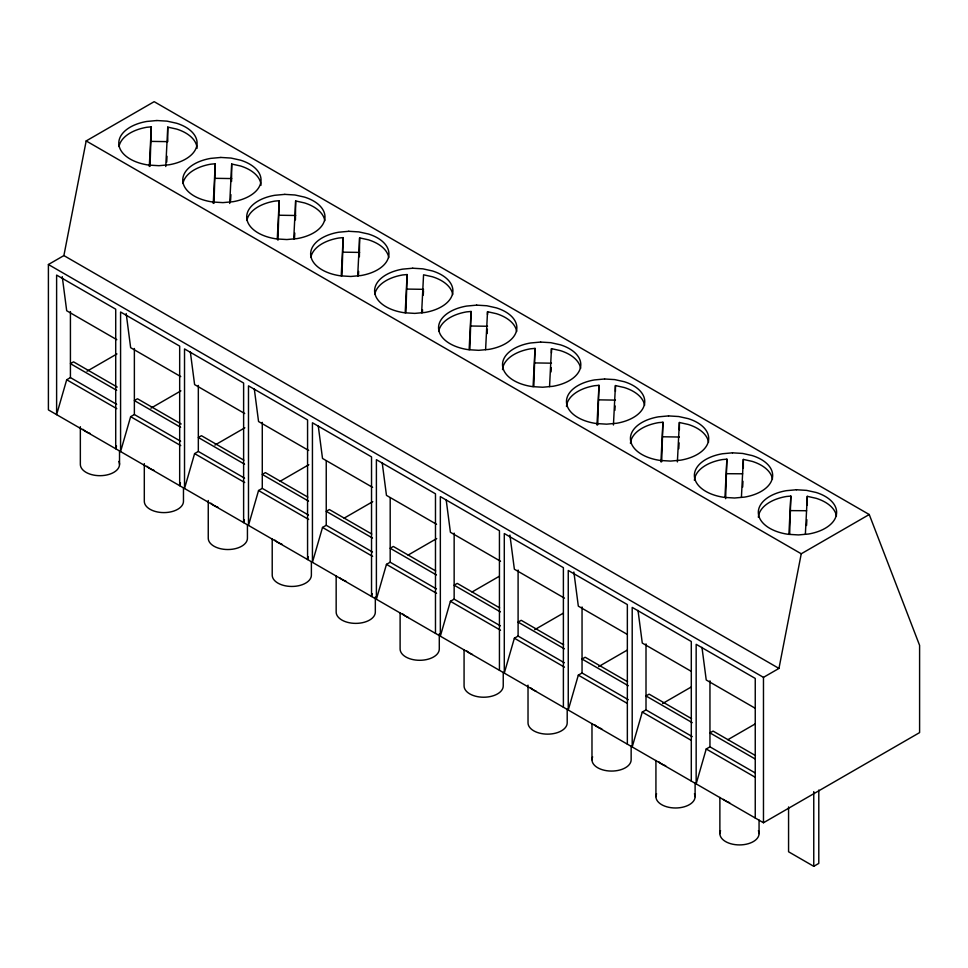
<?xml version="1.0" encoding="UTF-8"?>
<svg xmlns="http://www.w3.org/2000/svg" width="968" height="968" viewBox="0 0 968 968"><rect width="100%" height="100%" fill="white"/><g stroke="black" fill="none" stroke-linecap="round" stroke-linejoin="round"><path stroke-width="1.45" d="M149.302 166.508L151.31 126.856L146.809 127.268A39.144 22.591 0 0 0 119.016 146.567M150.04 166.363L151.31 126.856M165.758 166.532L167.754 127.11L176.612 129.071A39.144 22.591 0 0 1 197.061 148.334M166.714 162.092L167.016 156.247M213.25 203.437L215.259 163.773L210.77 164.185A39.144 22.591 0 0 0 182.964 183.496M214.001 203.292L215.259 163.773M229.706 203.462L231.703 164.028L240.56 165.988A39.144 22.591 0 0 1 261.009 185.263M230.59 200.473L230.892 194.628M231.558 181.488L231.703 164.028M277.284 238.89L279.22 200.703L274.718 201.114A39.144 22.591 0 0 0 246.925 220.414M277.949 240.209L279.22 200.703M293.74 238.927L295.651 200.957L304.509 202.917A39.144 22.591 0 0 1 324.812 220.716M294.478 238.854L294.768 233.022M295.434 219.869L295.651 200.957M341.232 275.807L343.168 237.62L338.679 238.031A39.144 22.591 0 0 0 310.873 257.343M341.982 275.662L343.168 237.62M357.688 275.844L359.612 237.874L368.469 239.834A39.144 22.591 0 0 1 388.773 257.633M358.426 275.783L358.644 271.403M359.394 256.798L359.612 237.874M405.193 312.737L407.117 274.549L402.627 274.96A39.144 22.591 0 0 0 374.822 294.26M405.931 312.591L407.117 274.549M421.637 312.773L423.56 274.803L432.418 276.763A39.144 22.591 0 0 1 452.721 294.562M422.387 312.7L422.532 309.784M423.27 295.179L423.488 290.799M469.141 349.654L471.077 311.466L466.588 311.877A39.144 22.591 0 0 0 438.782 331.189M469.879 349.509L471.077 311.466M485.597 349.69L487.521 311.72L496.378 313.68A39.144 22.591 0 0 1 516.682 331.479M487.146 333.561L487.364 329.18M533.09 386.583L535.026 348.395L530.537 348.807A39.144 22.591 0 0 0 502.549 369.594M533.84 386.438L535.026 348.395M549.546 386.619L551.47 348.649L560.327 350.61A39.144 22.591 0 0 1 580.631 368.409M551.022 371.954L551.252 367.562M596.978 424.976L598.986 385.312L594.485 385.724A39.144 22.591 0 0 0 566.498 406.512M597.716 424.831L598.986 385.312M613.434 425L615.43 385.566L624.275 387.527A39.144 22.591 0 0 1 644.591 405.326M614.91 410.335L615.128 405.955M660.926 461.893L662.935 422.242L658.446 422.653A39.144 22.591 0 0 0 630.458 443.441M661.676 461.748L662.935 422.242M677.382 461.917L679.379 422.496L688.236 424.456A39.144 22.591 0 0 1 708.54 442.255M678.786 448.716L679.088 442.872M724.959 497.358L726.883 459.159L722.394 459.57A39.144 22.591 0 0 0 694.407 480.358M725.625 498.677L726.883 459.159M741.415 497.383L743.327 459.413L752.184 461.373A39.144 22.591 0 0 1 772.488 479.172M742.662 487.098L742.964 481.253M788.908 534.275L790.844 496.088L786.355 496.499A39.144 22.591 0 0 0 758.367 517.287M789.658 534.13L790.844 496.088M805.364 534.312L807.288 496.342L816.145 498.302A39.144 22.591 0 0 1 836.449 516.101M806.55 525.479L806.84 519.647M63.888 255.576L86.176 140.941L154.166 101.676L869.24 514.528L919.6 645.378L919.6 732.607L763.474 822.752L48.4 409.9L48.4 264.518L63.888 255.576L778.962 668.416L801.25 553.781L869.24 514.528M116.668 404.309L70.422 377.605L66.695 379.759L56.616 414.655L56.616 275.081L115.712 309.191L115.712 448.765L116.523 445.982M180.629 441.226L134.37 414.534L130.644 416.676L120.577 451.572L120.577 311.999L179.673 346.12L179.673 485.694L180.471 482.899M244.577 478.156L198.331 451.451L194.604 453.605L184.525 488.501L184.525 348.928L243.621 383.038L243.621 522.611L244.432 519.828M308.526 515.073L262.28 488.38L258.553 490.522L248.486 525.418L248.486 385.845L307.57 419.967L307.57 559.54L308.381 556.745M372.486 552.002L326.24 525.297L322.513 527.451L312.434 562.347L312.434 422.774L371.531 456.884L371.531 596.457L372.341 593.674M436.435 588.919L390.189 562.226L386.462 564.368L376.395 599.265L376.395 459.691L435.479 493.813L435.479 633.387M500.396 625.848L454.149 599.144L450.41 601.297L440.343 636.194L440.343 496.62L499.44 530.73L499.44 670.304M564.344 662.765L518.098 636.073L514.371 638.215L504.292 673.111L504.292 533.537L563.388 567.659L563.388 707.233M628.293 699.695L582.046 672.99L578.319 675.144L568.252 710.04L568.252 570.467L627.349 604.577L627.349 744.15M692.253 736.612L646.007 709.919L642.28 712.061L632.201 746.957L632.201 607.384L691.297 641.506L691.297 781.079M754.919 772.791L709.955 746.836L706.229 748.99L696.161 783.886L696.161 644.313L755.246 678.423L755.246 817.996M86.999 371.228L116.947 353.949M150.947 408.157L180.895 390.866M214.908 445.074L244.856 427.796M280.163 481.253L308.804 464.713M344.112 518.17L372.753 501.642M408.072 555.1L436.713 538.559M472.021 592.017L499.367 576.238M534.675 629.696L563.316 613.155M598.623 666.613L627.264 650.085M662.584 703.542L691.225 687.002M48.4 264.518L763.474 677.358L778.962 668.416M727.839 739.709L755.173 723.931M788.569 806.949L788.569 851.779L813.761 866.324L818.795 863.408L818.795 790.07M151.31 141.388L167.754 141.643L167.754 127.11M215.259 178.318L231.703 178.572M279.22 215.235L295.651 215.489M343.168 252.164L359.612 252.418M407.117 289.081L423.56 289.335M471.077 326.01L487.521 326.264M535.026 362.927L551.47 363.181M598.986 399.857L615.43 400.111M662.935 436.774L679.379 437.028M726.883 473.703L742.65 473.8M790.844 510.62L806.598 510.729M86.176 140.941L801.25 553.781M116.801 339.683L66.695 310.752L62.242 276.618M180.75 376.6L130.644 347.681L126.191 313.547M244.698 413.53L194.604 384.599L190.345 351.953M308.659 450.447L258.553 421.528L254.294 388.87M372.607 487.376L322.513 458.445L318.242 425.799M436.568 524.293L386.462 495.374L382.203 462.716M500.516 561.222L450.41 532.291L446.151 499.645M564.465 598.139L514.371 569.22L509.918 535.086M627.143 634.318L578.319 606.137L573.867 572.003M691.091 671.247L642.28 643.067L638.009 610.421M755.052 708.165L706.229 679.984L701.969 647.338M117.213 387.067L73.532 361.851L70.422 363.653L116.668 390.346M181.173 423.984L137.492 398.768L134.37 400.57L180.629 427.275M243.839 460.175L201.441 435.697L198.331 437.5L244.577 464.192M307.788 497.092L265.401 472.614L262.28 474.417L308.526 501.121M371.748 534.021L329.35 509.543L326.24 511.346L372.486 538.039M435.697 570.938L393.31 546.46L390.189 548.263L436.435 574.968M499.657 607.868L457.259 583.389L454.149 585.192L500.396 611.885M563.606 644.785L521.207 620.306L518.098 622.109L564.344 648.814M627.554 681.714L585.168 657.236L582.046 659.039L628.293 685.731M691.515 718.631L649.117 694.153L646.007 695.956L692.253 722.66M755.463 755.56L713.077 731.082L709.955 732.885L754.919 758.839M66.695 379.759L116.801 408.678M130.644 416.676L180.75 445.607M194.604 453.605L244.698 482.524M258.553 490.522L308.659 519.453M322.513 527.451L372.607 556.37M386.462 564.368L436.568 593.299M450.41 601.297L500.516 630.229M514.371 638.215L564.465 667.146M578.319 675.144L627.143 703.325M642.28 712.061L691.091 740.254M706.229 748.99L755.052 777.171M813.761 791.606L813.761 866.324M807.288 496.342L807.288 505.066M763.474 677.358L763.474 822.752M759.057 820.041L759.057 833.605M743.327 459.413L743.327 468.137M719.877 797.414L719.877 833.605M709.955 680.806L709.955 746.836M695.109 783.112L695.109 796.688M679.379 422.496L679.379 429.768M655.929 760.497L655.929 796.688M646.007 643.889L646.007 709.919M631.148 746.195L631.148 759.759A19.59 11.313 0 0 1 609.005 770.976A19.59 11.313 0 0 1 592.646 756.831M615.43 385.566L615.43 391.387M591.98 723.568L591.98 759.759M582.046 606.96L582.046 672.99M567.2 709.266L567.2 722.842A19.59 11.313 0 0 1 547.61 734.143A19.59 11.313 0 0 1 528.02 722.842L528.02 685.138M551.47 348.649L551.47 353.005M518.098 570.043L518.098 636.073M503.239 672.349L503.239 685.913A19.59 11.313 0 0 1 483.661 697.226A19.59 11.313 0 0 1 464.071 685.913L464.071 649.722M487.521 311.72L487.521 314.636M454.149 533.114L454.149 599.144M439.291 633.907L439.291 648.984A19.59 11.313 0 0 1 419.701 660.297A19.59 11.313 0 0 1 400.111 648.984L400.111 612.804M390.189 497.685L390.189 562.226M375.33 596.99L375.33 612.066A19.59 11.313 0 0 1 355.752 623.38A19.59 11.313 0 0 1 336.162 612.066L336.162 575.875M326.24 460.756L326.24 525.297M311.381 561.573L311.381 575.137A19.59 11.313 0 0 1 291.791 586.451A19.59 11.313 0 0 1 272.214 575.137L272.214 538.958M262.28 422.351L262.28 488.38M247.433 524.656L247.433 538.22A19.59 11.313 0 0 1 227.843 549.534A19.59 11.313 0 0 1 208.253 538.22L208.253 500.529M198.331 385.421L198.331 451.451M183.472 487.727L183.472 501.291A19.59 11.313 0 0 1 163.882 512.604A19.59 11.313 0 0 1 144.305 501.291L144.305 463.599M134.37 348.504L134.37 414.534M119.524 450.81L119.524 464.374M80.344 426.682L80.344 464.374A19.59 11.313 0 0 0 102.487 475.591A19.59 11.313 0 0 0 118.858 461.446M70.422 311.575L70.422 377.605M90.145 433.458A19.59 11.313 0 0 1 82.97 429.32M729.678 802.69A19.59 11.313 0 0 1 723.423 799.386M665.718 765.773A19.59 11.313 0 0 1 658.555 761.622M601.769 728.844A19.59 11.313 0 0 1 594.606 724.705M536.381 691.394A19.59 11.313 0 0 1 530.645 687.776M472.42 654.465A19.59 11.313 0 0 1 466.697 650.859M408.472 617.548A19.59 11.313 0 0 1 402.736 613.93M345.951 581.151A19.59 11.313 0 0 1 339.707 577.848M282.003 544.222A19.59 11.313 0 0 1 274.827 540.083M218.054 507.305A19.59 11.313 0 0 1 210.879 503.166M154.093 470.375A19.59 11.313 0 0 1 146.93 466.237M694.431 793.76A19.59 11.313 0 0 1 675.519 807.99A19.59 11.313 0 0 1 656.594 793.76M758.392 830.677A19.59 11.313 0 0 1 739.467 844.919A19.59 11.313 0 0 1 720.555 830.677M156.901 120.528L146.809 121.448A39.144 22.591 0 0 0 118.81 143.712A39.144 22.591 0 0 0 148.806 165.092L158.97 165.697L169.061 164.778A39.144 22.591 0 0 0 196.867 145.466A39.144 22.591 0 0 0 176.612 123.251L167.065 121.145L156.901 120.528M220.861 157.445L210.77 158.377A39.144 22.591 0 0 0 182.77 180.629A39.144 22.591 0 0 0 212.766 202.009L222.918 202.627L233.01 201.707A39.144 22.591 0 0 0 260.815 182.395A39.144 22.591 0 0 0 240.56 160.18L231.025 158.062L220.861 157.445M284.81 194.374L274.718 195.294A39.144 22.591 0 0 0 246.719 217.558A39.144 22.591 0 0 0 276.715 238.939L286.879 239.544L296.97 238.624A39.144 22.591 0 0 0 324.764 219.325A39.144 22.591 0 0 0 304.509 197.097L294.974 194.992L284.81 194.374M348.77 231.292L338.679 232.223A39.144 22.591 0 0 0 310.668 254.475A39.144 22.591 0 0 0 340.663 275.856L350.827 276.473L360.919 275.553A39.144 22.591 0 0 0 388.725 256.242A39.144 22.591 0 0 0 368.469 234.026L358.922 231.909L348.77 231.292M412.719 268.221L402.627 269.14A39.144 22.591 0 0 0 374.628 291.404A39.144 22.591 0 0 0 404.624 312.785L414.788 313.39L424.879 312.47A39.144 22.591 0 0 0 452.673 293.171A39.144 22.591 0 0 0 432.418 270.943L422.883 268.838L412.719 268.221M476.667 305.138L466.588 306.07A39.144 22.591 0 0 0 438.577 328.321A39.144 22.591 0 0 0 468.572 349.702L478.736 350.319L488.828 349.4A39.144 22.591 0 0 0 516.634 330.088A39.144 22.591 0 0 0 496.378 307.872L486.831 305.755L476.667 305.138M540.628 342.067L530.537 342.987A39.144 22.591 0 0 0 502.537 365.251A39.144 22.591 0 0 0 532.533 386.631L542.685 387.236L552.776 386.317A39.144 22.591 0 0 0 580.582 367.017A39.144 22.591 0 0 0 560.327 344.789L550.792 342.684L540.628 342.067M604.577 378.984L594.485 379.916A39.144 22.591 0 0 0 566.486 402.168A39.144 22.591 0 0 0 596.482 423.548L606.646 424.166L616.737 423.246A39.144 22.591 0 0 0 644.531 403.934A39.144 22.591 0 0 0 624.275 381.719L614.74 379.601L604.577 378.984M668.537 415.913L658.446 416.833A39.144 22.591 0 0 0 630.446 439.097A39.144 22.591 0 0 0 660.43 460.478L670.594 461.083L680.685 460.163A39.144 22.591 0 0 0 708.491 440.863A39.144 22.591 0 0 0 688.236 418.636L678.701 416.53L668.537 415.913M732.486 452.83L722.394 453.762A39.144 22.591 0 0 0 694.395 476.014A39.144 22.591 0 0 0 724.391 497.395L734.555 498.012L744.646 497.092A39.144 22.591 0 0 0 772.44 477.781A39.144 22.591 0 0 0 752.184 455.565L742.65 453.447L732.486 452.83M796.446 489.76L786.355 490.679A39.144 22.591 0 0 0 758.343 512.943A39.144 22.591 0 0 0 788.339 534.324L798.503 534.929L808.595 534.009A39.144 22.591 0 0 0 836.4 514.71A39.144 22.591 0 0 0 816.145 492.482L806.598 490.377L796.446 489.76"/></g></svg>
